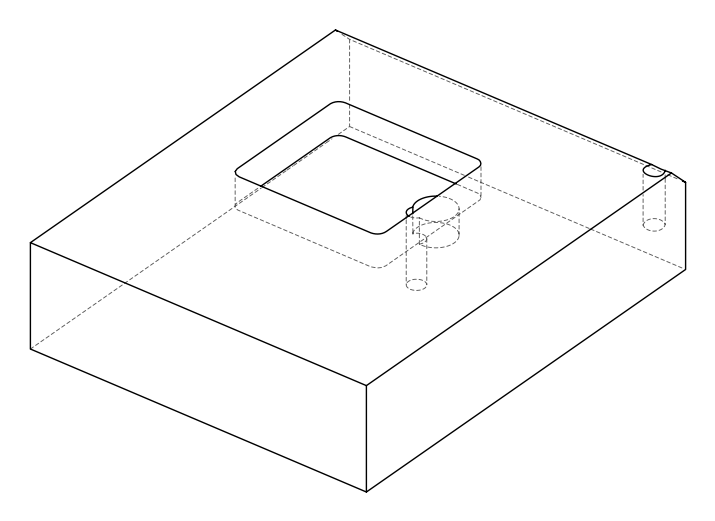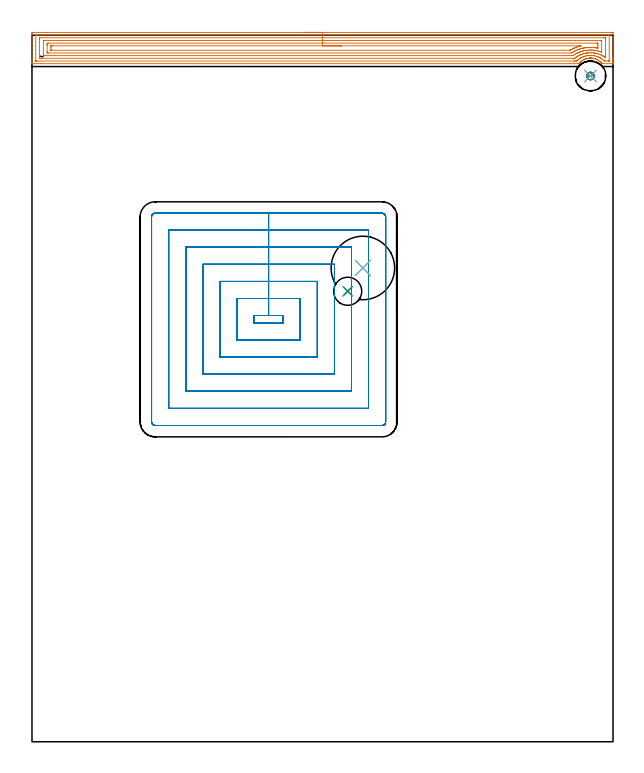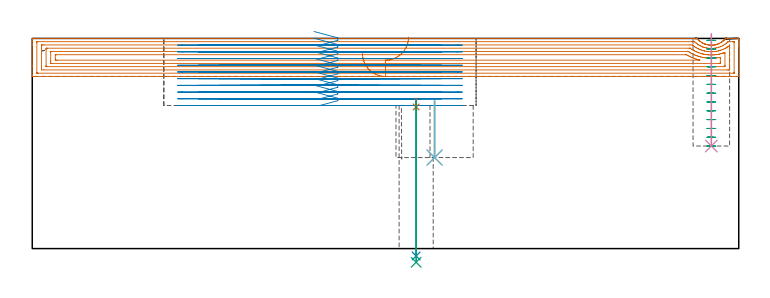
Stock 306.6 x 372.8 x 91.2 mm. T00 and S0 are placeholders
(PLAN: 9 operations, 7 tool changes, 54.7 min)
(1 AREA_MILL | FG_CHAMFER_SURFACE | UGT0205_001 | 14.99 min | 41736 mm3)
(2 MILL_RECTANGULAR_POCKET | POCKET_RECTANGULAR_STRAIGHT | NXT0201_011 | Follow Part, ap 3, ae 75% | 37.71 min | 487448 mm3)
(3 MILL_BLIND_HOLE_FROM_SOLID_MATERIAL | STEP1POCKET | NXT0201_011 | Spiral | 0.99 min | 9231 mm3)
(4 BORE_BLIND_HOLE | STEP1POCKET | UGT0332_074 | 0.2 min | 0 mm3)
(5 INDEXABLE_INSERT_DRILL_BLIND_HOLE_FROM_SOLID | STEP1POCKET_1 | NXT0302_014 | 0.11 min | 8114 mm3)
(6 DRILL_TO_ENLARGE_BLIND_HOLE | STEP1POCKET_1 | UGT0301_383 | 0.11 min | 11804 mm3)
(7 SPOT_DRILL | STEP1HOLE | NXT0321_9005460120000 | 0.04 min | 0 mm3)
(8 DRILL_THROUGH_HOLE_INTO_CENTER | STEP1HOLE | NXT0301_065 | 0.28 min | 3109 mm3)
(9 DRILL_TO_ENLARGE_THROUGH_HOLE | STEP1HOLE | UGT0301_279 | 0.29 min | 5100 mm3)
(TOOL UGT0205_001 | Chamfer Mill 20 x 3 x 45 deg. | D20 FL50 Z2)
(TOOL NXT0201_011 | ENDMILL 12mm [2P460-1200-NA 1630] | D12 FL38 Z6)
(TOOL UGT0332_074 | 15.8 mm Rough Boring Bar | D15.8)
(TOOL NXT0302_014 | Index. Insert Drill 21.5mm [880-D2150L25-03] | D21.5 PA176 FL65 Z2)
(TOOL UGT0301_383 | Twist Drill Flat Bottom 33.5 mm | D33.5 PA180 FL175 Z2)
(TOOL NXT0321_9005460120000 | NC Spot Drill, 142deg, 12mm, Carbide, Uncoated | D12 PA142 FL30 Z2)
(TOOL NXT0301_065 | Carbide Drill 9.4mm [860.1-0940-075A1-MM 2214] | D9.4 PA140 FL98 Z2)
(TOOL UGT0301_279 | Twist Drill 14.8 mm | D14.8 PA118 FL114 Z2)
(OP 1 AREA_MILL)
G17 G21 G94 G90
T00 M6
G54
G17 G0 G90 X143.3 Y374.3 S1061 M3
G43 Z101.2 H0
Z84.7
G94 G1 X143.338 Z83.828 F250.
X143.452 Z82.964
X143.641 Z82.112
X143.903 Z81.28
X144.237 Z80.474
X144.64 Z79.7
X145.108 Z78.964
X145.64 Z78.272
X146.229 Z77.629
X146.872 Z77.04
X147.564 Z76.509
X148.3 Z76.04
X149.074 Z75.637
X149.88 Z75.303
X150.712 Z75.041
X151.564 Z74.852
X152.428 Z74.738
X153.3 Z74.7
X305.988
X306.51 Y374.295 Z74.703
X306.59 Y374.292 Z74.706
X306.6 Y374.206 Z74.791
Y361.396 Z87.599
Y360.796 Z88.198
Y360.245 Z88.752
Y359.921 Z89.075
Y359.37 Z89.626
Y359.045 Z89.95
Y358.396 Z90.603
Y358.074 Z90.926
X306.597 Y357.935 Z91.058
X306.59 Y357.802 Z91.188
X306.435 Y357.8 Z91.2
X301.523
X300.886 Y357.801 Z91.186
X300.826 Y357.866 Z91.125
X300.75 Y357.951 Z91.046
X300.631 Y358.087 Z90.911
X300.557 Y358.17 Z90.827
X300.541 Y358.188 Z90.809
X300.495 Y358.236 Z90.763
X300.333 Y358.401 Z90.598
X300.272 Y358.461 Z90.535
X300.255 Y358.479 Z90.518
X300.21 Y358.522 Z90.477
X300.035 Y358.686 Z90.313
X299.962 Y358.753 Z90.243
X299.956 Y358.76 Z90.237
X299.864 Y358.837 Z90.162
X299.738 Y358.943 Z90.057
X299.649 Y359.016 Z89.982
X299.208 Y359.335 Z89.663
X298.729 Y359.651 Z89.347
X298.301 Y359.878 Z89.12
X298.211 Y359.921 Z89.078
X298.08 Y359.983 Z89.016
X297.952 Y360.042 Z88.954
X297.864 Y360.085 Z88.914
X297.42 Y360.26 Z88.739
X297.059 Y360.382 Z88.615
X296.972 Y360.412 Z88.586
X296.918 Y360.428 Z88.57
X296.738 Y360.479 Z88.517
X296.613 Y360.511 Z88.484
X296.501 Y360.541 Z88.456
X296.269 Y360.586 Z88.413
X296.166 Y360.604 Z88.391
X296.08 Y360.621 Z88.375
X295.634 Y360.687 Z88.311
X295.502 Y360.7 Z88.299
X295.273 Y360.719 Z88.273
X295.187 Y360.727 Z88.265
X295.125 Y360.73 Z88.26
X294.908 Y360.742 Z88.253
X294.822 Z88.252
X294.656 Y360.745 Z88.253
X294.555 Y360.744 Z88.25
X294.518 Y360.745
X294.415 Y360.74 Z88.257
X294.38 Y360.739 Z88.26
X294.295 Y360.734 Z88.263
X294.183 Y360.722 Z88.27
X293.848 Y360.696 Z88.304
X293.402 Y360.635 Z88.365
X292.9 Y360.542 Z88.457
X292.51 Y360.435 Z88.563
X292.148 Y360.317 Z88.68
X292.062 Y360.29 Z88.709
X292.015 Y360.272 Z88.727
X291.862 Y360.213 Z88.785
X291.702 Y360.149 Z88.845
X291.618 Y360.118 Z88.878
X291.168 Y359.912 Z89.087
X290.725 Y359.683 Z89.315
X290.671 Y359.651 Z89.347
X290.533 Y359.56 Z89.437
X290.247 Y359.374 Z89.624
X289.833 Y359.077 Z89.919
X289.794 Y359.045 Z89.952
X289.618 Y358.901 Z90.099
X289.45 Y358.759 Z90.237
X289.444 Y358.753 Z90.242
X289.32 Y358.637 Z90.363
X289.258 Y358.577 Z90.423
X289.14 Y358.461 Z90.534
X289.023 Y358.349 Z90.647
X288.941 Y358.271 Z90.726
X288.576 Y357.867 Z91.132
X288.52 Y357.807 Z91.192
X288.13 Y357.8 Z91.2
X0.165
X0.01 Y357.802 Z91.188
X0.003 Y357.935 Z91.058
X0. Y358.074 Z90.925
Y358.396 Z90.603
Y359.045 Z89.95
Y360.245 Z88.752
Y360.796 Z88.198
Y369.715 Z79.283
Y373.655 Z75.342
X0.004 Y373.93 Z75.067
X0.01 Y374.293 Z74.705
X0.239 Y374.296 Z74.702
X0.612 Y374.3 Z74.7
X153.3
Y372.886 Z76.114
X304.202 Y372.885 Z76.115
X304.376 Y372.884 Z76.116
X304.55 Y372.88 Z76.12
X304.586 Y372.879 Z76.121
X304.592 Y372.856 Z76.144
X304.595 Y372.827 Z76.173
X304.599 Y372.665 Z76.335
X304.6 Y359.531 Z89.469
X304.598 Y359.401 Z89.599
X304.594 Y359.297 Z89.703
X304.59 Y359.23 Z89.77
X304.58 Y359.221 Z89.779
X304.562 Y359.219 Z89.781
X304.202 Y359.215 Z89.785
X304.03 Y359.214 Z89.786
X302.243 Y359.215 Z89.785
X302.064 Y359.219 Z89.781
X301.979 Y359.221 Z89.779
X301.799 Y359.383 Z89.617
X301.524 Y359.628 Z89.372
X301.175 Y359.921 Z89.079
X300.631 Y360.32 Z88.68
X300.341 Y360.513 Z88.487
X299.893 Y360.796 Z88.204
X299.795 Y360.853 Z88.147
X299.738 Y360.884 Z88.116
X299.547 Y360.983 Z88.017
X298.845 Y361.31 Z87.69
X298.582 Y361.414 Z87.586
X297.952 Y361.646 Z87.354
X297.879 Y361.672 Z87.328
X297.059 Y361.893 Z87.107
X296.499 Y361.999 Z87.001
X296.166 Y362.047 Z86.953
X295.71 Y362.101 Z86.899
X295.273 Y362.138 Z86.862
X294.783 Y362.153 Z86.847
X294.38 Y362.151 Z86.849
X293.948 Y362.124 Z86.876
X293.487 Y362.08 Z86.92
X293.122 Y362.03 Z86.97
X292.594 Y361.94 Z87.06
X292.364 Y361.898 Z87.102
X291.702 Y361.726 Z87.274
X291.659 Y361.714 Z87.286
X291.527 Y361.672 Z87.328
X290.997 Y361.487 Z87.513
X290.918 Y361.458 Z87.542
X290.809 Y361.413 Z87.587
X290.371 Y361.225 Z87.775
X289.916 Y361.01 Z87.99
X289.772 Y360.937 Z88.063
X289.506 Y360.796 Z88.204
X289.21 Y360.613 Z88.387
X289.023 Y360.493 Z88.507
X288.681 Y360.256 Z88.744
X288.224 Y359.921 Z89.079
X288.171 Y359.88 Z89.12
X288.157 Y359.868 Z89.132
X287.537 Y359.322 Z89.678
X287.412 Y359.221 Z89.779
X287.237 Y359.218 Z89.782
X287.063 Y359.216 Z89.784
X286.344 Y359.214 Z89.786
X286.172
X2.398 Y359.215 Z89.785
X2.224 Y359.216 Z89.784
X2.05 Y359.22 Z89.78
X2.014 Y359.221 Z89.779
X2.008 Y359.244 Z89.756
X2.005 Y359.273 Z89.727
X2.001 Y359.434 Z89.566
X2. Y372.569 Z76.431
X2.002 Y372.699 Z76.301
X2.006 Y372.803 Z76.197
X2.01 Y372.87 Z76.13
X2.02 Y372.879 Z76.121
X2.038 Y372.88 Z76.12
X2.398 Y372.885 Z76.115
X2.57 Y372.886 Z76.114
X153.3
Y371.472 Z77.528
X301.524 Y371.471 Z77.529
X302.247 Y371.47 Z77.53
X302.417 Y371.468 Z77.532
X302.578 Y371.465 Z77.535
X302.59 Y371.304 Z77.696
X302.599 Y370.607 Z78.393
X302.6 Y361.492 Z87.508
X302.597 Y361.312 Z87.688
X302.59 Y360.953 Z88.047
X302.587 Y360.938 Z88.062
X302.583 Y360.94 Z88.06
X302.555 Y360.958 Z88.042
X302.199 Y361.21 Z87.79
X301.962 Y361.376 Z87.624
X301.527 Y361.669 Z87.331
X301.524 Y361.671 Z87.329
X301.21 Y361.858 Z87.142
X300.96 Y361.995 Z87.005
X300.631 Y362.166 Z86.834
X299.825 Y362.548 Z86.452
X299.738 Y362.584 Z86.416
X299.675 Y362.609 Z86.391
X298.845 Y362.907 Z86.093
X298.315 Y363.067 Z85.933
X297.952 Y363.167 Z85.833
X297.746 Y363.221 Z85.779
X297.059 Y363.362 Z85.638
X297.006 Y363.372 Z85.628
X296.677 Y363.423 Z85.577
X296.166 Y363.481 Z85.519
X295.402 Y363.549 Z85.451
X295.273 Y363.556 Z85.444
X295.133 Y363.561 Z85.439
X294.38 Y363.565 Z85.435
X294.239 Y363.562 Z85.438
X293.487 Y363.51 Z85.49
X293.407 Y363.502 Z85.498
X292.728 Y363.423 Z85.577
X292.613 Y363.405 Z85.595
X292.594 Y363.402 Z85.598
X291.861 Y363.266 Z85.734
X291.702 Y363.232 Z85.768
X291.152 Y363.087 Z85.913
X290.809 Y362.988 Z86.012
X290.474 Y362.876 Z86.124
X289.916 Y362.679 Z86.321
X289.819 Y362.642 Z86.358
X289.588 Y362.548 Z86.452
X289.2 Y362.373 Z86.627
X289.023 Y362.29 Z86.71
X288.604 Y362.082 Z86.918
X288.13 Y361.826 Z87.174
X288.031 Y361.768 Z87.232
X287.877 Y361.672 Z87.328
X287.497 Y361.417 Z87.583
X287.237 Y361.236 Z87.764
X286.982 Y361.047 Z87.953
X286.653 Y360.796 Z88.204
X286.48 Y360.663 Z88.337
X286.426 Y360.635 Z88.365
X285.451 Y360.629 Z88.371
X5.076
X4.353 Y360.63 Z88.37
X4.184 Y360.632 Z88.368
X4.022 Y360.635 Z88.365
X4.01 Y360.796 Z88.204
X4.003 Y360.973 Z88.027
X4. Y361.672 Z87.328
Y361.852 Z87.148
X4.001 Y370.607 Z78.393
X4.01 Y371.304 Z77.696
X4.02 Y371.464 Z77.536
X5.076 Y371.471 Z77.529
X153.3 Y371.472 Z77.528
Y370.057 Z78.943
X300.116
X300.464 Y370.055 Z78.945
X300.524 Y370.054 Z78.946
X300.58 Y370.051 Z78.949
X300.59 Y369.971 Z79.029
X300.6 Y369.583 Z79.417
Y369.552 Z79.448
X300.599 Y364.299 Z84.701
X300.59 Y363.887 Z85.113
X299.929 Y364.111 Z84.889
X299.738 Y364.177 Z84.823
X299.644 Y364.207 Z84.793
X299.343 Y364.299 Z84.701
X298.845 Y364.436 Z84.564
X298.249 Y364.59 Z84.41
X297.952 Y364.65 Z84.35
X297.505 Y364.737 Z84.263
X297.059 Y364.805 Z84.195
X296.725 Y364.847 Z84.153
X296.166 Y364.906 Z84.094
X295.49 Y364.962 Z84.038
X295.273 Y364.969 Z84.031
X294.579 Y364.979 Z84.021
X294.38
X293.721 Y364.946 Z84.054
X293.487 Y364.928 Z84.072
X292.902 Y364.873 Z84.127
X292.594 Y364.835 Z84.165
X292.116 Y364.768 Z84.232
X291.702 Y364.696 Z84.304
X291.359 Y364.635 Z84.365
X290.809 Y364.506 Z84.494
X290.641 Y364.463 Z84.537
X290.034 Y364.299 Z84.701
X289.945 Y364.271 Z84.729
X289.916 Y364.261 Z84.739
X289.288 Y364.038 Z84.962
X289.023 Y363.942 Z85.058
X288.647 Y363.792 Z85.208
X288.13 Y363.571 Z85.429
X288.027 Y363.524 Z85.476
X287.816 Y363.423 Z85.577
X287.434 Y363.23 Z85.77
X287.237 Y363.126 Z85.874
X286.86 Y362.917 Z86.083
X286.344 Y362.598 Z86.402
X286.313 Y362.578 Z86.422
X285.664 Y362.128 Z86.872
X285.57 Y362.065 Z86.935
X285.544 Y362.05 Z86.95
X285.515 Y362.047 Z86.953
X285.451 Y362.045 Z86.955
X285.073 Y362.043 Z86.957
X6.484
X6.136 Y362.045 Z86.955
X6.076 Y362.046 Z86.954
X6.02 Y362.049 Z86.951
X6.01 Y362.129 Z86.871
X6. Y362.517 Z86.483
Y362.548 Z86.452
Y369.552 Z79.448
X6.004 Y369.975 Z79.025
X6.007 Y370.027 Z78.973
X6.009 Y370.048 Z78.952
X6.04 Y370.05 Z78.95
X6.176 Y370.054 Z78.946
X6.348 Y370.057 Z78.943
X153.3
Y368.643 Z80.357
X297.987
X298.388 Y368.639 Z80.361
X298.579 Y368.636 Z80.364
X298.59 Y368.528 Z80.472
X298.598 Y368.043 Z80.957
X298.599 Y366.685 Z82.315
X298.595 Y366.363 Z82.637
X298.59 Y366.05 Z82.95
X298.476 Y366.028 Z82.972
X298.33 Y366.05 Z82.95
X298.013 Y366.11 Z82.89
X297.952 Y366.121 Z82.879
X297.866 Y366.134 Z82.866
X297.059 Y366.241 Z82.759
X296.837 Y366.267 Z82.733
X296.166 Y366.33 Z82.67
X295.854 Y366.356 Z82.644
X295.273 Y366.383 Z82.617
X294.927 Y366.389 Z82.611
X294.38 Y366.394 Z82.606
X294.044 Y366.38 Z82.62
X293.487 Y366.35 Z82.65
X293.204 Y366.328 Z82.672
X292.594 Y366.27 Z82.73
X292.394 Y366.247 Z82.753
X291.702 Y366.155 Z82.845
X291.609 Y366.141 Z82.859
X291.078 Y366.05 Z82.95
X290.851 Y366.008 Z82.992
X290.809 Y365.999 Z83.001
X290.133 Y365.837 Z83.163
X289.916 Y365.78 Z83.22
X289.435 Y365.645 Z83.355
X289.023 Y365.52 Z83.48
X288.761 Y365.431 Z83.569
X288.13 Y365.215 Z83.785
X288.1 Y365.204 Z83.796
X288.024 Y365.174 Z83.826
X287.473 Y364.943 Z84.057
X287.237 Y364.84 Z84.16
X286.86 Y364.668 Z84.332
X286.344 Y364.422 Z84.578
X286.261 Y364.38 Z84.62
X286.108 Y364.299 Z84.701
X285.69 Y364.065 Z84.935
X285.451 Y363.924 Z85.076
X285.139 Y363.73 Z85.27
X284.715 Y363.464 Z85.536
X284.524 Y363.457 Z85.543
X8.614
X8.212 Y363.461 Z85.539
X8.021 Y363.464 Z85.536
X8.01 Y363.572 Z85.428
X8.002 Y364.057 Z84.943
X8. Y367.561 Z81.439
X8.001 Y367.801 Z81.199
X8.006 Y368.431 Z80.569
X8.014 Y368.636 Z80.364
X8.683 Y368.643 Z80.357
X153.3
Y367.229 Z81.771
X289.023
X289.607 Y367.228 Z81.772
X289.616 Y367.227 Z81.773
X289.617 Y367.225 Z81.775
X289.615 Y367.22 Z81.78
X288.919 Y367.027 Z81.973
X288.562 Y366.926 Z82.074
X288.234 Y366.823 Z82.177
X288.13 Y366.789 Z82.211
X287.575 Y366.595 Z82.405
X287.237 Y366.473 Z82.527
X286.928 Y366.353 Z82.647
X286.344 Y366.118 Z82.882
X286.296 Y366.097 Z82.903
X286.188 Y366.05 Z82.95
X285.689 Y365.816 Z83.184
X285.451 Y365.702 Z83.298
X285.095 Y365.524 Z83.476
X284.558 Y365.242 Z83.758
X284.514 Y365.218 Z83.782
X284.438 Y365.174 Z83.826
X283.955 Y364.89 Z84.11
X283.932 Y364.878 Z84.122
X283.897 Y364.876 Z84.124
X283.82 Y364.873 Z84.127
X283.665 Y364.872 Z84.128
X10.434 Y364.871 Z84.129
X10.125 Y364.873 Z84.127
X10.037 Y364.876 Z84.124
X10.016 Y364.878 Z84.122
X10.01 Y364.886 Z84.114
X10.006 Y364.919 Z84.081
X10.002 Y365.033 Z83.967
X10. Y366.476 Z82.525
Y366.926 Z82.074
X10.001 Y367.138 Z81.862
X10.003 Y367.191 Z81.809
X10.008 Y367.217 Z81.783
X10.012 Y367.222 Z81.778
X10.023 Y367.224 Z81.776
X10.126 Y367.227 Z81.773
X10.434 Y367.229 Z81.771
X11.018
X153.3
X154.172 Z81.809
X155.036 Z81.923
X155.888 Z82.112
X156.72 Z82.374
X157.526 Z82.708
X158.3 Z83.111
X159.036 Z83.58
X159.728 Z84.111
X160.371 Z84.7
X160.96 Z85.343
X161.492 Z86.035
X161.96 Z86.771
X162.363 Z87.545
X162.697 Z88.351
X162.959 Z89.183
X163.148 Z90.035
X163.262 Z90.9
X163.3 Z91.771
G0 Z101.2
M5
M2
(OP 2 MILL_RECTANGULAR_POCKET)
G17 G21 G94 G90
T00 M6
G54
G17 G0 G90 X122.294 Y220.9 S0 M3
G43 Z101.2 H1
Z94.2
G94 G1 X132.6 Z91.438 F250.
Y224.9 Z90.367
X124.85 Z88.29
X117.1 F500.
Y220.9
X132.6
Y224.9
X124.85
Y233.9
X108.1
Y211.9
X141.6
Y233.9
X124.85
Y242.9
X99.1
Y202.9
X150.6
Y242.9
X124.85
Y251.9
X90.1
Y193.9
X159.6
Y251.9
X124.85
Y260.9
X81.1
Y184.9
X168.6
Y260.9
X124.85
Y269.9
X72.1
Y175.9
X177.6
Y269.9
X124.85
Y278.9
X65.
G3 X63.1 Y277. R1.9
G1 Y168.8
G3 X65. Y166.9 R1.9
G1 X184.7
G3 X186.6 Y168.8 R1.9
G1 Y277.
G3 X184.7 Y278.9 R1.9
G1 X124.85
X123.85
G0 X122.294 Y220.9 Z91.29
G1 X132.6 Z88.528 F250.
Y224.9 Z87.457
X124.85 Z85.38
X117.1 F500.
Y220.9
X132.6
Y224.9
X124.85
Y233.9
X108.1
Y211.9
X141.6
Y233.9
X124.85
Y242.9
X99.1
Y202.9
X150.6
Y242.9
X124.85
Y251.9
X90.1
Y193.9
X159.6
Y251.9
X124.85
Y260.9
X81.1
Y184.9
X168.6
Y260.9
X124.85
Y269.9
X72.1
Y175.9
X177.6
Y269.9
X124.85
Y278.9
X65.
G3 X63.1 Y277. R1.9
G1 Y168.8
G3 X65. Y166.9 R1.9
G1 X184.7
G3 X186.6 Y168.8 R1.9
G1 Y277.
G3 X184.7 Y278.9 R1.9
G1 X124.85
X123.85
G0 X122.294 Y220.9 Z88.38
G1 X132.6 Z85.618 F250.
Y224.9 Z84.547
X124.85 Z82.47
X117.1 F500.
Y220.9
X132.6
Y224.9
X124.85
Y233.9
X108.1
Y211.9
X141.6
Y233.9
X124.85
Y242.9
X99.1
Y202.9
X150.6
Y242.9
X124.85
Y251.9
X90.1
Y193.9
X159.6
Y251.9
X124.85
Y260.9
X81.1
Y184.9
X168.6
Y260.9
X124.85
Y269.9
X72.1
Y175.9
X177.6
Y269.9
X124.85
Y278.9
X65.
G3 X63.1 Y277. R1.9
G1 Y168.8
G3 X65. Y166.9 R1.9
G1 X184.7
G3 X186.6 Y168.8 R1.9
G1 Y277.
G3 X184.7 Y278.9 R1.9
G1 X124.85
X123.85
G0 X122.294 Y220.9 Z85.47
G1 X132.6 Z82.708 F250.
Y224.9 Z81.637
X124.85 Z79.56
X117.1 F500.
Y220.9
X132.6
Y224.9
X124.85
Y233.9
X108.1
Y211.9
X141.6
Y233.9
X124.85
Y242.9
X99.1
Y202.9
X150.6
Y242.9
X124.85
Y251.9
X90.1
Y193.9
X159.6
Y251.9
X124.85
Y260.9
X81.1
Y184.9
X168.6
Y260.9
X124.85
Y269.9
X72.1
Y175.9
X177.6
Y269.9
X124.85
Y278.9
X65.
G3 X63.1 Y277. R1.9
G1 Y168.8
G3 X65. Y166.9 R1.9
G1 X184.7
G3 X186.6 Y168.8 R1.9
G1 Y277.
G3 X184.7 Y278.9 R1.9
G1 X124.85
X123.85
G0 X122.294 Y220.9 Z82.56
G1 X132.6 Z79.798 F250.
Y224.9 Z78.727
X124.85 Z76.65
X117.1 F500.
Y220.9
X132.6
Y224.9
X124.85
Y233.9
X108.1
Y211.9
X141.6
Y233.9
X124.85
Y242.9
X99.1
Y202.9
X150.6
Y242.9
X124.85
Y251.9
X90.1
Y193.9
X159.6
Y251.9
X124.85
Y260.9
X81.1
Y184.9
X168.6
Y260.9
X124.85
Y269.9
X72.1
Y175.9
X177.6
Y269.9
X124.85
Y278.9
X65.
G3 X63.1 Y277. R1.9
G1 Y168.8
G3 X65. Y166.9 R1.9
G1 X184.7
G3 X186.6 Y168.8 R1.9
G1 Y277.
G3 X184.7 Y278.9 R1.9
G1 X124.85
X123.85
G0 X122.294 Y220.9 Z79.65
G1 X132.6 Z76.888 F250.
Y224.9 Z75.817
X124.85 Z73.74
X117.1 F500.
Y220.9
X132.6
Y224.9
X124.85
Y233.9
X108.1
Y211.9
X141.6
Y233.9
X124.85
Y242.9
X99.1
Y202.9
X150.6
Y242.9
X124.85
Y251.9
X90.1
Y193.9
X159.6
Y251.9
X124.85
Y260.9
X81.1
Y184.9
X168.6
Y260.9
X124.85
Y269.9
X72.1
Y175.9
X177.6
Y269.9
X124.85
Y278.9
X65.
G3 X63.1 Y277. R1.9
G1 Y168.8
G3 X65. Y166.9 R1.9
G1 X184.7
G3 X186.6 Y168.8 R1.9
G1 Y277.
G3 X184.7 Y278.9 R1.9
G1 X124.85
X123.85
G0 X122.294 Y220.9 Z76.74
G1 X132.6 Z73.978 F250.
Y224.9 Z72.907
X124.85 Z70.83
X117.1 F500.
Y220.9
X132.6
Y224.9
X124.85
Y233.9
X108.1
Y211.9
X141.6
Y233.9
X124.85
Y242.9
X99.1
Y202.9
X150.6
Y242.9
X124.85
Y251.9
X90.1
Y193.9
X159.6
Y251.9
X124.85
Y260.9
X81.1
Y184.9
X168.6
Y260.9
X124.85
Y269.9
X72.1
Y175.9
X177.6
Y269.9
X124.85
Y278.9
X65.
G3 X63.1 Y277. R1.9
G1 Y168.8
G3 X65. Y166.9 R1.9
G1 X184.7
G3 X186.6 Y168.8 R1.9
G1 Y277.
G3 X184.7 Y278.9 R1.9
G1 X124.85
X123.85
G0 X122.294 Y220.9 Z73.83
G1 X132.6 Z71.068 F250.
Y224.9 Z69.997
X124.85 Z67.92
X117.1 F500.
Y220.9
X132.6
Y224.9
X124.85
Y233.9
X108.1
Y211.9
X141.6
Y233.9
X124.85
Y242.9
X99.1
Y202.9
X150.6
Y242.9
X124.85
Y251.9
X90.1
Y193.9
X159.6
Y251.9
X124.85
Y260.9
X81.1
Y184.9
X168.6
Y260.9
X124.85
Y269.9
X72.1
Y175.9
X177.6
Y269.9
X124.85
Y278.9
X65.
G3 X63.1 Y277. R1.9
G1 Y168.8
G3 X65. Y166.9 R1.9
G1 X184.7
G3 X186.6 Y168.8 R1.9
G1 Y277.
G3 X184.7 Y278.9 R1.9
G1 X124.85
X123.85
G0 X122.294 Y220.9 Z70.92
G1 X132.6 Z68.158 F250.
Y224.9 Z67.087
X124.85 Z65.01
X117.1 F500.
Y220.9
X132.6
Y224.9
X124.85
Y233.9
X108.1
Y211.9
X141.6
Y233.9
X124.85
Y242.9
X99.1
Y202.9
X150.6
Y242.9
X124.85
Y251.9
X90.1
Y193.9
X159.6
Y251.9
X124.85
Y260.9
X81.1
Y184.9
X168.6
Y260.9
X124.85
Y269.9
X72.1
Y175.9
X177.6
Y269.9
X124.85
Y278.9
X65.
G3 X63.1 Y277. R1.9
G1 Y168.8
G3 X65. Y166.9 R1.9
G1 X184.7
G3 X186.6 Y168.8 R1.9
G1 Y277.
G3 X184.7 Y278.9 R1.9
G1 X124.85
X123.85
G0 X122.294 Y220.9 Z68.01
G1 X132.6 Z65.248 F250.
Y224.9 Z64.177
X124.85 Z62.1
X117.1 F500.
Y220.9
X132.6
Y224.9
X124.85
Y233.9
X108.1
Y211.9
X141.6
Y233.9
X124.85
Y242.9
X99.1
Y202.9
X150.6
Y242.9
X124.85
Y251.9
X90.1
Y193.9
X159.6
Y251.9
X124.85
Y260.9
X81.1
Y184.9
X168.6
Y260.9
X124.85
Y269.9
X72.1
Y175.9
X177.6
Y269.9
X124.85
Y278.9
X65.
G3 X63.1 Y277. R1.9
G1 Y168.8
G3 X65. Y166.9 R1.9
G1 X184.7
G3 X186.6 Y168.8 R1.9
G1 Y277.
G3 X184.7 Y278.9 R1.9
G1 X124.85
X123.85
G0 Z101.2
M5
M2
(OP 3 MILL_BLIND_HOLE_FROM_SOLID_MATERIAL)
G17 G21 G94 G90
T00 M6
G54
G17 G0 G90 X294.7 Y351.3 S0 M3
G43 Z101.2 H1
Z90.377
G94 G3 X295.441 Y352.509 R0.832 F250.
X293.815 Y353.037 R1.209
X292.963 Y350.415 R1.95
X293.815 Y353.037 R-1.95
X293.389 Y351.726 R0.975
X294.7 Y351.3 R0.975
G0 Z86.554
G3 X295.441 Y352.509 R0.832
X293.815 Y353.037 R1.209
X292.963 Y350.415 R1.95
X293.815 Y353.037 R-1.95
X293.389 Y351.726 R0.975
X294.7 Y351.3 R0.975
G0 Z82.731
G3 X295.441 Y352.509 R0.832
X293.815 Y353.037 R1.209
X292.963 Y350.415 R1.95
X293.815 Y353.037 R-1.95
X293.389 Y351.726 R0.975
X294.7 Y351.3 R0.975
G0 Z78.908
G3 X295.441 Y352.509 R0.832
X293.815 Y353.037 R1.209
X292.963 Y350.415 R1.95
X293.815 Y353.037 R-1.95
X293.389 Y351.726 R0.975
X294.7 Y351.3 R0.975
G0 Z75.085
G3 X295.441 Y352.509 R0.832
X293.815 Y353.037 R1.209
X292.963 Y350.415 R1.95
X293.815 Y353.037 R-1.95
X293.389 Y351.726 R0.975
X294.7 Y351.3 R0.975
G0 Z71.262
G3 X295.441 Y352.509 R0.832
X293.815 Y353.037 R1.209
X292.963 Y350.415 R1.95
X293.815 Y353.037 R-1.95
X293.389 Y351.726 R0.975
X294.7 Y351.3 R0.975
G0 Z67.438
G3 X295.441 Y352.509 R0.832
X293.815 Y353.037 R1.209
X292.963 Y350.415 R1.95
X293.815 Y353.037 R-1.95
X293.389 Y351.726 R0.975
X294.7 Y351.3 R0.975
G0 Z63.615
G3 X295.441 Y352.509 R0.832
X293.815 Y353.037 R1.209
X292.963 Y350.415 R1.95
X293.815 Y353.037 R-1.95
X293.389 Y351.726 R0.975
X294.7 Y351.3 R0.975
G0 Z59.792
G3 X295.441 Y352.509 R0.832
X293.815 Y353.037 R1.209
X292.963 Y350.415 R1.95
X293.815 Y353.037 R-1.95
X293.389 Y351.726 R0.975
X294.7 Y351.3 R0.975
G0 Z55.969
G3 X295.441 Y352.509 R0.832
X293.815 Y353.037 R1.209
X292.963 Y350.415 R1.95
X293.815 Y353.037 R-1.95
X293.389 Y351.726 R0.975
X294.7 Y351.3 R0.975
G0 Z52.146
G3 X295.441 Y352.509 R0.832
X293.815 Y353.037 R1.209
X292.963 Y350.415 R1.95
X293.815 Y353.037 R-1.95
X293.389 Y351.726 R0.975
X294.7 Y351.3 R0.975
G0 Z48.323
G3 X295.441 Y352.509 R0.832
X293.815 Y353.037 R1.209
X292.963 Y350.415 R1.95
X293.815 Y353.037 R-1.95
X293.389 Y351.726 R0.975
X294.7 Y351.3 R0.975
G0 Z44.5
G3 X295.441 Y352.509 R0.832
X293.815 Y353.037 R1.209
X292.963 Y350.415 R1.95
X293.815 Y353.037 R-1.95
X293.389 Y351.726 R0.975
X294.7 Y351.3 R0.975
G0 Z101.2
M5
M2
(OP 4 BORE_BLIND_HOLE)
G17 G21 G94 G90
T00 M6
G54
G17 G0 G90 X294.7 Y351.3 S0 M3
G43 Z101.2 H0
G94 G85 G98 Z44.5 F250. R93.2
G80
M5
M2
(OP 5 INDEXABLE_INSERT_DRILL_BLIND_HOLE_FROM_SOLID)
G17 G21 G94 G90
T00 M6
G54
G17 G0 G90 X174.6 Y250. S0 M3
G43 Z101.2 H1
G94 G81 G98 Z39.5 F250. R64.1
G80
M5
M2
(OP 6 DRILL_TO_ENLARGE_BLIND_HOLE)
G17 G21 G94 G90
T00 M6
G54
G17 G0 G90 X174.6 Y250. S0 M3
G43 Z101.2 H0
G94 G81 G98 Z39.5 F250. R64.1
G80
M5
M2
(OP 7 SPOT_DRILL)
G17 G21 G94 G90
T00 M6
G54
G17 G0 G90 X166.6 Y237.7 S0 M3
G43 Z101.2 H0
G94 G81 G98 Z61.463 F250. R65.1
G80
M5
M2
(OP 8 DRILL_THROUGH_HOLE_INTO_CENTER)
G17 G21 G94 G90
T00 M6
G54
G17 G0 G90 X166.6 Y237.7 S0 M3
G43 Z101.2 H1
G94 G73 G98 Z-3.211 F250. Q9.33 R64.1
G80
M5
M2
(OP 9 DRILL_TO_ENLARGE_THROUGH_HOLE)
G17 G21 G94 G90
T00 M6
G54
G17 G0 G90 X166.6 Y237.7 S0 M3
G43 Z101.2 H0
G94 G73 G98 Z-5.946 F250. Q13.609 R64.1
G80
M5
M2
